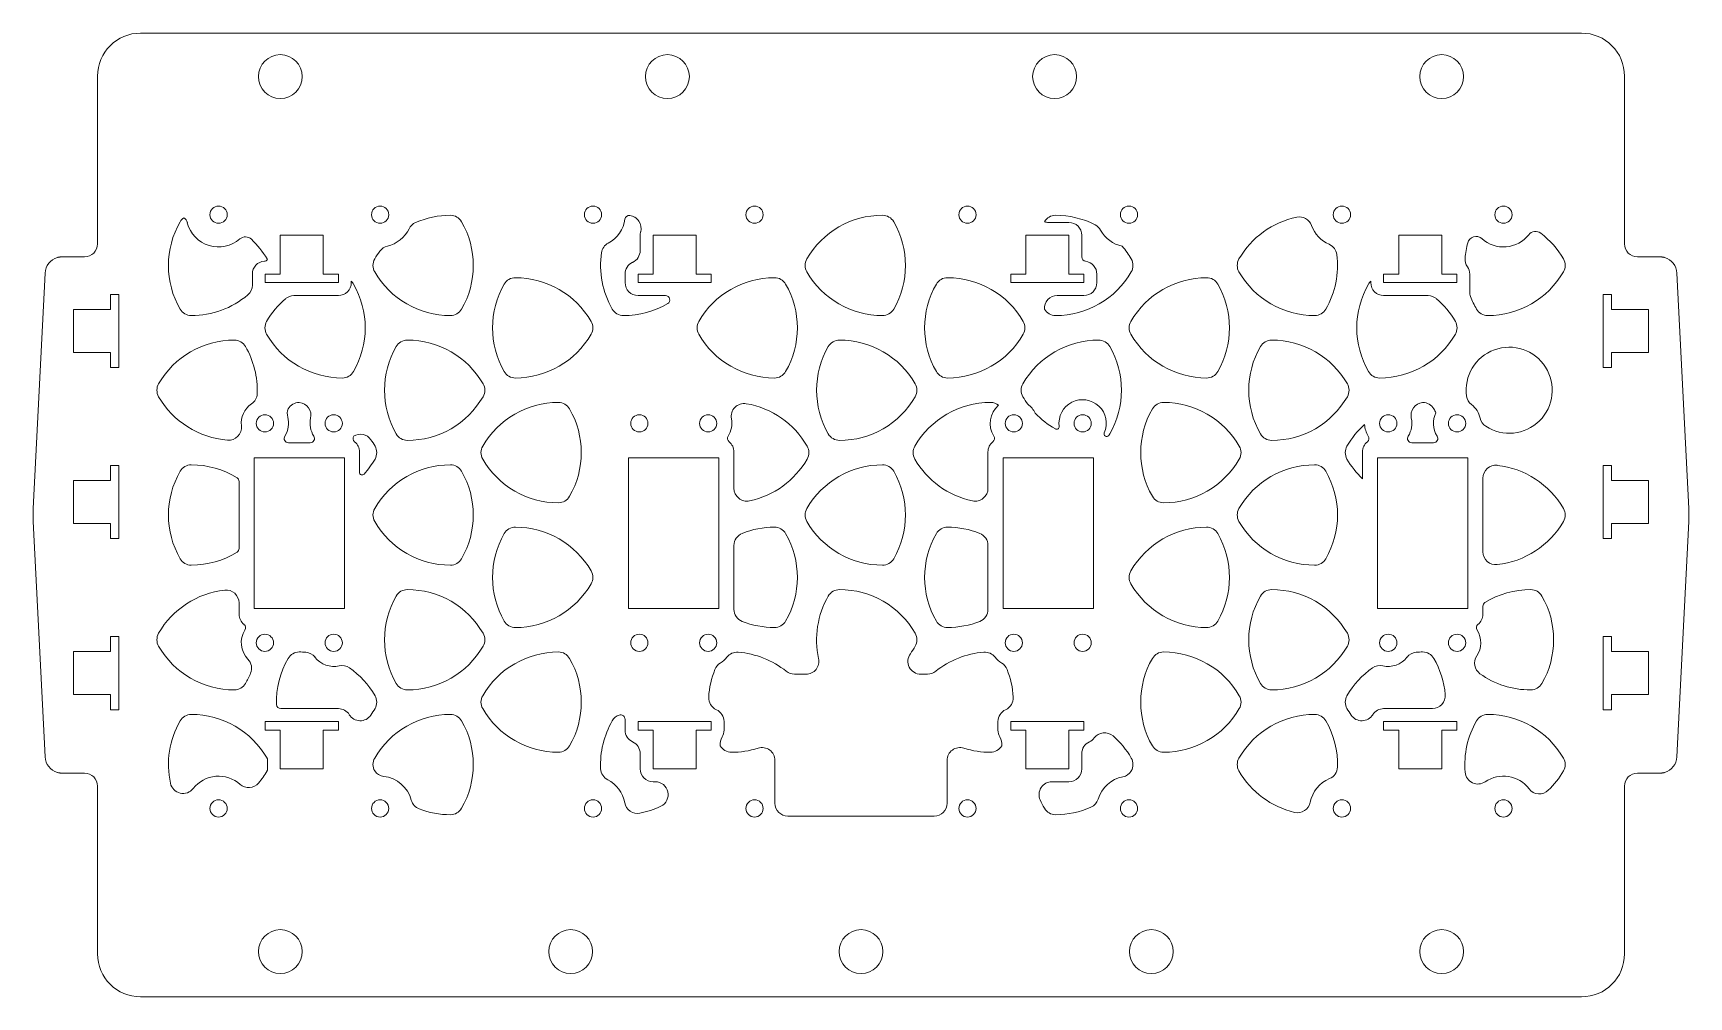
# Model space of a CAD drawing. Header units: millimetres. Extents: x 6 to 391, y 9 to 233.
import ezdxf

# ---------------------------------------------------------------- set-up
doc = ezdxf.new("R2010")
doc.units = ezdxf.units.MM

msp = doc.modelspace()

# ---------------------------------------------------------------- linework, layer by layer
at = {"color": 7, "linetype": 'Continuous', "lineweight": 15}
for p, q in [((365.85, 233.4), (30.85, 233.4)), ((20.85, 223.4), (20.85, 184.4)), ((375.85, 184.4), (375.85, 223.4)), ((241.95, 189.4), (246.68, 189.4)), ((73.35, 186.4), (63.35, 186.4)), ((63.35, 186.4), (63.35, 177.4)), ((73.35, 177.4), (73.35, 186.4)), ((147.01, 182.85), (147.01, 186.4)), ((160.01, 186.4), (150.01, 186.4)), ((150.01, 177.4), (150.01, 186.4)), ((160.01, 177.4), (160.01, 186.4)), ((236.68, 186.4), (236.68, 177.4)), ((246.68, 186.4), (236.68, 186.4)), ((246.68, 186.4), (246.68, 177.4)), ((249.68, 186.4), (249.68, 181.37)), ((333.35, 186.4), (323.35, 186.4)), ((323.35, 186.4), (323.35, 177.4)), ((333.35, 177.4), (333.35, 186.4)), ((17.85, 181.4), (12.67, 181.4)), ((384.03, 181.4), (378.85, 181.4)), ((5.92, 122.9), (8.66, 177.6)), ((56.85, 174.84), (56.85, 177.4)), ((63.35, 177.4), (59.85, 177.4)), ((59.85, 177.4), (59.85, 175.4)), ((76.85, 177.4), (73.35, 177.4)), ((76.85, 175.4), (76.85, 177.4)), ((143.51, 175.4), (143.51, 177.4)), ((146.51, 177.4), (150.01, 177.4)), ((146.51, 175.4), (146.51, 177.4)), ((163.51, 177.4), (160.01, 177.4)), ((163.51, 175.4), (163.51, 177.4)), ((236.68, 177.4), (233.18, 177.4)), ((233.18, 177.4), (233.18, 175.4)), ((246.68, 177.4), (250.18, 177.4)), ((250.18, 177.4), (250.18, 175.4)), ((253.18, 177.4), (253.18, 175.4)), ((323.35, 177.4), (319.85, 177.4)), ((319.85, 177.4), (319.85, 175.4)), ((336.85, 177.4), (333.35, 177.4)), ((336.85, 175.4), (336.85, 177.4)), ((339.85, 177.4), (339.85, 173.24)), ((388.04, 177.6), (390.77, 122.9)), ((59.85, 175.4), (76.85, 175.4)), ((79.85, 175.73), (79.85, 175.4)), ((146.51, 175.4), (163.51, 175.4)), ((233.18, 175.4), (250.18, 175.4)), ((316.85, 175.4), (316.85, 175.73)), ((319.85, 175.4), (336.85, 175.4)), ((25.85, 172.65), (23.85, 172.65)), ((23.85, 172.65), (23.85, 169.15)), ((25.85, 155.65), (25.85, 172.65)), ((76.85, 172.4), (66.51, 172.4)), ((152.9, 172.4), (146.51, 172.4)), ((250.18, 172.4), (243.97, 172.4)), ((330.18, 172.4), (319.85, 172.4)), ((372.85, 172.65), (370.85, 172.65)), ((370.85, 172.65), (370.85, 155.65)), ((372.85, 169.15), (372.85, 172.65)), ((23.85, 169.15), (15.27, 169.15)), ((15.27, 159.15), (15.27, 169.15)), ((381.42, 169.15), (372.85, 169.15)), ((381.42, 169.15), (381.42, 159.15)), ((15.27, 159.15), (23.85, 159.15)), ((23.85, 159.15), (23.85, 155.65)), ((372.85, 155.65), (372.85, 159.15)), ((372.85, 159.15), (381.42, 159.15)), ((23.85, 155.65), (25.85, 155.65)), ((370.85, 155.65), (372.85, 155.65)), ((70.29, 138.2), (65.25, 138.2)), ((81.77, 131.3), (81.77, 136.06)), ((168.82, 127.61), (168.82, 136.06)), ((227.87, 136.06), (227.87, 127.61)), ((314.92, 136.06), (314.92, 129.83)), ((331.44, 138.2), (326.4, 138.2)), ((25.85, 132.9), (23.85, 132.9)), ((23.85, 132.9), (23.85, 129.4)), ((25.85, 115.9), (25.85, 132.9)), ((78.27, 134.7), (57.27, 134.7)), ((57.27, 134.7), (57.27, 99.7)), ((78.27, 99.7), (78.27, 134.7)), ((144.32, 134.7), (144.32, 99.7)), ((165.32, 134.7), (144.32, 134.7)), ((165.32, 99.7), (165.32, 134.7)), ((252.37, 134.7), (231.37, 134.7)), ((231.37, 134.7), (231.37, 99.7)), ((252.37, 99.7), (252.37, 134.7)), ((339.42, 134.7), (318.42, 134.7)), ((318.42, 134.7), (318.42, 99.7)), ((339.42, 99.7), (339.42, 134.7)), ((372.85, 132.9), (370.85, 132.9)), ((370.85, 132.9), (370.85, 115.9)), ((372.85, 129.4), (372.85, 132.9)), ((23.85, 129.4), (15.27, 129.4)), ((15.27, 119.4), (15.27, 129.4)), ((53.77, 129.2), (53.77, 113.6)), ((342.92, 112.84), (342.92, 129.96)), ((381.42, 129.4), (372.85, 129.4)), ((381.42, 129.4), (381.42, 119.4)), ((8.66, 65.2), (5.92, 119.9)), ((15.27, 119.4), (23.85, 119.4)), ((23.85, 119.4), (23.85, 115.9)), ((372.85, 115.9), (372.85, 119.4)), ((372.85, 119.4), (381.42, 119.4)), ((390.77, 119.9), (388.04, 65.2)), ((23.85, 115.9), (25.85, 115.9)), ((370.85, 115.9), (372.85, 115.9)), ((168.82, 99.47), (168.82, 114.33)), ((227.87, 114.33), (227.87, 99.47)), ((53.77, 100.96), (53.77, 98.34)), ((342.92, 98.34), (342.92, 100.2)), ((57.27, 99.7), (78.27, 99.7)), ((144.32, 99.7), (165.32, 99.7)), ((231.37, 99.7), (252.37, 99.7)), ((318.42, 99.7), (339.42, 99.7)), ((25.85, 93.15), (23.85, 93.15)), ((23.85, 93.15), (23.85, 89.65)), ((25.85, 76.15), (25.85, 93.15)), ((372.85, 93.15), (370.85, 93.15)), ((370.85, 93.15), (370.85, 76.15)), ((372.85, 89.65), (372.85, 93.15)), ((23.85, 89.65), (15.27, 89.65)), ((15.27, 79.65), (15.27, 89.65)), ((381.42, 89.65), (372.85, 89.65)), ((381.42, 89.65), (381.42, 79.65)), ((185.57, 84.4), (182.86, 84.4)), ((213.83, 84.4), (212.25, 84.4)), ((15.27, 79.65), (23.85, 79.65)), ((23.85, 79.65), (23.85, 76.15)), ((372.85, 76.15), (372.85, 79.65)), ((372.85, 79.65), (381.42, 79.65)), ((23.85, 76.15), (25.85, 76.15)), ((59.85, 73.4), (59.85, 71.4)), ((76.85, 73.4), (59.85, 73.4)), ((63.46, 76.4), (76.85, 76.4)), ((76.85, 73.4), (76.85, 71.4)), ((143.51, 71.4), (143.51, 73.57)), ((163.51, 73.4), (146.51, 73.4)), ((146.51, 71.4), (146.51, 73.4)), ((163.51, 71.4), (163.51, 73.4)), ((166.51, 73.4), (166.51, 71.4)), ((230.18, 71.4), (230.18, 73.4)), ((250.18, 73.4), (233.18, 73.4)), ((233.18, 73.4), (233.18, 71.4)), ((250.18, 73.4), (250.18, 71.4)), ((319.85, 76.4), (331.18, 76.4)), ((336.85, 73.4), (319.85, 73.4)), ((319.85, 71.4), (319.85, 73.4)), ((336.85, 71.4), (336.85, 73.4)), ((370.85, 76.15), (372.85, 76.15)), ((59.85, 71.4), (63.35, 71.4)), ((63.35, 71.4), (63.35, 62.4)), ((73.35, 62.4), (73.35, 71.4)), ((76.85, 71.4), (73.35, 71.4)), ((150.01, 71.4), (146.51, 71.4)), ((150.01, 62.4), (150.01, 71.4)), ((160.01, 62.4), (160.01, 71.4)), ((160.01, 71.4), (163.51, 71.4)), ((233.18, 71.4), (236.68, 71.4)), ((236.68, 71.4), (236.68, 62.4)), ((250.18, 71.4), (246.68, 71.4)), ((246.68, 71.4), (246.68, 62.4)), ((323.35, 71.4), (319.85, 71.4)), ((323.35, 71.4), (323.35, 62.4)), ((333.35, 62.4), (333.35, 71.4)), ((333.35, 71.4), (336.85, 71.4)), ((147.01, 62.4), (147.01, 65.94)), ((249.68, 65.94), (249.68, 62.4)), ((60.35, 62.07), (60.35, 64.73)), ((63.35, 62.4), (73.35, 62.4)), ((160.01, 62.4), (150.01, 62.4)), ((178.35, 64.35), (178.35, 54.4)), ((218.35, 54.4), (218.35, 64.35)), ((236.68, 62.4), (246.68, 62.4)), ((323.35, 62.4), (333.35, 62.4)), ((12.67, 61.4), (17.85, 61.4)), ((20.85, 58.4), (20.85, 19.4)), ((150.52, 59.4), (150.01, 59.4)), ((246.68, 59.4), (242.73, 59.4)), ((375.85, 19.4), (375.85, 58.4)), ((378.85, 61.4), (384.03, 61.4)), ((181.35, 51.4), (215.35, 51.4)), ((30.85, 9.4), (365.85, 9.4))]:
    msp.add_line(p, q, dxfattribs=at)
for centre, radius in [((63.35, 223.3), 5.1), ((153.35, 223.3), 5.1), ((243.35, 223.3), 5.1), ((333.35, 223.3), 5.1), ((49, 191.2), 2), ((86.55, 191.2), 2), ((136.05, 191.2), 2), ((173.6, 191.2), 2), ((223.1, 191.2), 2), ((260.65, 191.2), 2), ((310.15, 191.2), 2), ((347.7, 191.2), 2), ((59.77, 142.7), 2), ((75.77, 142.7), 2), ((146.82, 142.7), 2), ((162.82, 142.7), 2), ((233.87, 142.7), 2), ((249.87, 142.7), 2), ((320.92, 142.7), 2), ((336.92, 142.7), 2), ((59.77, 91.7), 2), ((75.77, 91.7), 2), ((146.82, 91.7), 2), ((162.82, 91.7), 2), ((233.87, 91.7), 2), ((249.87, 91.7), 2), ((320.92, 91.7), 2), ((336.92, 91.7), 2), ((49, 53.2), 2), ((86.55, 53.2), 2), ((136.05, 53.2), 2), ((173.6, 53.2), 2), ((223.1, 53.2), 2), ((260.65, 53.2), 2), ((310.15, 53.2), 2), ((347.7, 53.2), 2), ((63.35, 19.93), 5.1), ((130.85, 19.93), 5.1), ((198.35, 19.93), 5.1), ((265.85, 19.93), 5.1), ((333.35, 19.93), 5.1)]:
    msp.add_circle(centre, radius, dxfattribs=at)
for centre, radius, start, end in [((30.85, 223.4), 10, 90, 180), ((365.85, 223.4), 10, 0, 90), ((57.66, 179.4), 20.32, 150, 210), ((42.66, 188.06), 3, 125.6806, 150), ((39.8, 188.83), 2, 14.4138, 56.1944), ((49, 191.2), 7.5, 194.4138, 311.1611), ((96, 186.63), 3, 113.4281, 154.2137), ((102.89, 170.74), 20.32, 90, 113.4281), ((102.89, 188.06), 3, 30, 90), ((87.89, 179.4), 20.32, 330, 30), ((136.05, 191.2), 7.5, 298.0416, 351.9604), ((144.46, 190.01), 1, 83.5166, 171.9604), ((144.24, 188.02), 3, 344.2961, 83.5166), ((203.35, 170.74), 20.32, 90, 150), ((203.35, 188.06), 3, 30, 90), ((188.35, 179.4), 20.32, 330, 30), ((243.58, 188.06), 3, 90, 150), ((241.95, 192.4), 3, 251.188, 270), ((243.58, 170.74), 20.32, 63.0561, 90), ((246.68, 186.4), 3, 0, 90), ((251.42, 186.18), 3, 28.5603, 63.0561), ((303.81, 170.74), 20.32, 101.8454, 150), ((300.25, 187.69), 3, 19.5209, 101.8454), ((310.15, 191.2), 7.5, 199.5209, 246.687), ((55.25, 184.05), 2, 46.5857, 131.1611), ((42.66, 170.74), 20.32, 30, 46.5857), ((86.55, 191.2), 7.5, 283.0131, 334.2137), ((150.01, 186.4), 3, 164.2961, 180), ((260.65, 191.2), 7.5, 208.5603, 258.0254), ((341.34, 184.14), 2, 47.9901, 165.0015), ((347.7, 191.2), 7.5, 227.9901, 321.6508), ((355.15, 185.3), 2, 52.6612, 141.6508), ((344.04, 170.74), 20.32, 30, 52.6612), ((12.65, 177.4), 4, 105.786, 177.1376), ((17.85, 184.4), 3, 270, 0), ((102.89, 170.74), 20.32, 143.7987, 150), ((88.91, 180.97), 3, 103.0131, 143.7987), ((158.12, 179.4), 20.32, 171.592, 210), ((140.98, 181.93), 3, 118.0416, 171.592), ((144.01, 182.85), 3, 294.6243, 0), ((250.68, 181.37), 1, 180, 262.8192), ((243.58, 170.74), 20.32, 30, 40.2274), ((288.81, 179.4), 20.32, 330, 7.1547), ((305.99, 181.56), 3, 7.1547, 66.687), ((341.77, 180.82), 3, 175.2818, 214.8048), ((359.04, 179.4), 20.32, 165.0015, 175.2818), ((378.85, 184.4), 3, 180, 270), ((384.04, 177.4), 4, 2.8624, 74.214), ((59.85, 177.4), 3, 93.591, 180), ((59.6, 181.39), 1, 273.591, 318.6366), ((57.66, 179.4), 3, 26.3448, 30), ((87.89, 179.4), 3, 150, 210), ((102.89, 188.06), 20.32, 210, 270), ((146.51, 177.4), 3, 114.6243, 180), ((188.35, 179.4), 3, 150, 210), ((203.35, 188.06), 20.32, 210, 270), ((243.58, 188.06), 20.32, 270, 330), ((250.18, 177.4), 3, 0, 82.8192), ((258.58, 179.4), 3, 330, 30), ((288.81, 179.4), 3, 150, 210), ((303.81, 188.06), 20.32, 210, 270), ((336.85, 177.4), 3, 0, 34.8048), ((344.04, 188.06), 20.32, 270, 330), ((359.04, 179.4), 3, 330, 30), ((53.85, 174.84), 3, 310.238, 0), ((76.85, 175.4), 3, 270, 0), ((77.77, 173.56), 3, 30, 46.2726), ((62.77, 164.9), 20.32, 330, 30), ((133, 164.9), 20.32, 150, 210), ((118, 173.56), 3, 90, 150), ((118, 156.24), 20.32, 30, 90), ((146.51, 175.4), 3, 180, 270), ((178.23, 156.24), 20.32, 90, 150), ((178.23, 173.56), 3, 30, 90), ((163.23, 164.9), 20.32, 330, 30), ((233.46, 164.9), 20.32, 150, 210), ((218.46, 173.56), 3, 90, 150), ((218.46, 156.24), 20.32, 30, 90), ((250.18, 175.4), 3, 270, 0), ((278.69, 156.24), 20.32, 90, 150), ((278.69, 173.56), 3, 30, 90), ((263.69, 164.9), 20.32, 330, 30), ((333.92, 164.9), 20.32, 150, 210), ((318.92, 173.56), 3, 133.7274, 150), ((319.85, 175.4), 3, 180, 270), ((342.85, 173.24), 3, 180, 200.8301), ((42.66, 188.06), 20.32, 270, 310.238), ((77.77, 156.24), 20.32, 130.5528, 150), ((66.51, 169.4), 3, 90, 130.5528), ((143.12, 188.06), 20.32, 270, 300.4231), ((152.9, 171.4), 1, 300.4231, 90), ((243.97, 169.4), 3, 90, 183.0621), ((330.18, 169.4), 3, 49.4472, 90), ((318.92, 156.24), 20.32, 30, 49.4472), ((359.04, 179.4), 20.32, 200.8301, 210), ((42.66, 170.74), 3, 210, 270), ((62.77, 164.9), 3, 150, 210), ((102.89, 170.74), 3, 270, 330), ((133, 164.9), 3, 330, 30), ((143.12, 170.74), 3, 210, 270), ((163.23, 164.9), 3, 150, 210), ((203.35, 170.74), 3, 270, 330), ((233.46, 164.9), 3, 330, 30), ((243.58, 170.74), 3, 210, 270), ((263.69, 164.9), 3, 150, 210), ((303.81, 170.74), 3, 270, 330), ((333.92, 164.9), 3, 330, 30), ((344.04, 170.74), 3, 210, 270), ((52.66, 141.74), 20.32, 90, 150), ((52.66, 159.06), 3, 30, 90), ((77.77, 173.56), 20.32, 210, 270), ((92.89, 159.06), 3, 90, 150), ((92.89, 141.74), 20.32, 30, 90), ((118, 173.56), 20.32, 270, 330), ((178.23, 173.56), 20.32, 210, 270), ((193.35, 159.06), 3, 90, 150), ((193.35, 141.74), 20.32, 30, 90), ((218.46, 173.56), 20.32, 270, 330), ((253.58, 141.74), 20.32, 90, 150), ((253.58, 159.06), 3, 30, 90), ((278.69, 173.56), 20.32, 210, 270), ((293.81, 159.06), 3, 90, 150), ((293.81, 141.74), 20.32, 30, 90), ((318.92, 173.56), 20.32, 270, 330), ((37.66, 150.4), 20.32, 357.7184, 30), ((107.89, 150.4), 20.32, 150, 210), ((208.35, 150.4), 20.32, 150, 210), ((238.58, 150.4), 20.32, 330, 30), ((308.81, 150.4), 20.32, 150, 210), ((349.04, 150.4), 10, 236.9986, 187.8862), ((77.77, 156.24), 3, 270, 330), ((118, 156.24), 3, 210, 270), ((178.23, 156.24), 3, 270, 330), ((218.46, 156.24), 3, 210, 270), ((278.69, 156.24), 3, 270, 330), ((318.92, 156.24), 3, 210, 270), ((37.66, 150.4), 3, 150, 210), ((107.89, 150.4), 3, 330, 30), ((208.35, 150.4), 3, 330, 30), ((238.58, 150.4), 3, 150, 210), ((308.81, 150.4), 3, 330, 30), ((52.66, 159.06), 20.32, 210, 265.5699), ((59.77, 142.7), 5.5, 124.4362, 186.1357), ((54.97, 149.71), 3, 304.4362, 357.7184), ((67.77, 144.56), 3, 90, 150), ((67.48, 144.57), 3, 347.2599, 84.4134), ((92.89, 159.06), 20.32, 270, 330), ((128, 127.24), 20.32, 90, 150), ((128, 144.56), 3, 30, 90), ((171.17, 144.31), 3, 80.2409, 190.9157), ((168.23, 127.24), 20.32, 30, 80.2409), ((193.35, 159.06), 20.32, 270, 330), ((228.46, 127.24), 20.32, 90, 150), ((233.87, 142.7), 5.5, 130.0919, 212.579), ((228.46, 144.56), 3, 51.4846, 90), ((253.58, 159.06), 20.32, 210, 215.9253), ((233.87, 142.7), 5.5, 25.6167, 53.7877), ((249.87, 142.7), 5.5, 336.3258, 187.3352), ((268.69, 144.56), 3, 90, 150), ((268.69, 127.24), 20.32, 30, 90), ((293.81, 159.06), 20.32, 270, 330), ((329.21, 144.57), 3, 95.5866, 192.7401), ((328.92, 144.56), 3, 30, 90), ((342.1, 149.44), 3, 187.8862, 232.4562), ((336.92, 142.7), 5.5, 12.4286, 52.4562), ((59.77, 142.7), 5.5, 327.421, 15.4178), ((67.97, 144.96), 3, 158.4801, 195.4178), ((75.77, 142.7), 5.5, 167.2599, 212.579), ((113, 135.9), 20.32, 330, 30), ((162.82, 142.7), 5.5, 327.421, 10.9157), ((253.58, 159.06), 20.32, 223.4791, 240.354), ((283.69, 135.9), 20.32, 150, 210), ((328.92, 127.24), 20.32, 131.6036, 150), ((320.92, 142.7), 5.5, 182.7666, 212.579), ((320.92, 142.7), 5.5, 327.421, 12.7401), ((336.92, 142.7), 5.5, 153.3638, 212.579), ((313.92, 135.9), 20.32, 27.1282, 30), ((345.22, 144.53), 3, 192.4286, 236.9986), ((51.32, 141.79), 3, 265.5699, 6.1357), ((65.25, 139.2), 1, 147.421, 270), ((70.29, 139.2), 1, 270, 32.579), ((81.25, 139.2), 1, 147.421, 231.7345), ((81.96, 137.17), 3, 34.9957, 121.2344), ((67.77, 127.24), 20.32, 30, 34.9957), ((92.89, 141.74), 3, 210, 270), ((168.3, 139.2), 1, 147.421, 231.7345), ((193.35, 141.74), 3, 210, 270), ((228.39, 139.2), 1, 308.2655, 32.579), ((243.82, 141.92), 0.6, 240.354, 7.3352), ((255.46, 140.25), 0.6, 156.3258, 321.6502), ((253.58, 141.74), 3, 321.6502, 330), ((293.81, 141.74), 3, 210, 270), ((315.44, 139.2), 1, 308.2655, 32.579), ((326.4, 139.2), 1, 147.421, 270), ((331.44, 139.2), 1, 270, 32.579), ((78.77, 136.06), 3, 0, 51.7345), ((82.77, 135.9), 3, 330, 30), ((113, 135.9), 3, 150, 210), ((165.82, 136.06), 3, 0, 51.7345), ((183.23, 135.9), 3, 330, 30), ((213.46, 135.9), 3, 150, 210), ((230.87, 136.06), 3, 128.2655, 180), ((283.69, 135.9), 3, 330, 30), ((313.92, 135.9), 3, 150, 210), ((317.92, 136.06), 3, 128.2655, 180), ((57.66, 121.4), 20.32, 150, 210), ((42.66, 130.06), 3, 90, 150), ((42.66, 112.74), 20.32, 58.4357, 90), ((82.37, 131.3), 0.6, 180, 317.7552), ((67.77, 144.56), 20.32, 317.7552, 330), ((102.89, 112.74), 20.32, 90, 150), ((102.89, 130.06), 3, 30, 90), ((87.89, 121.4), 20.32, 330, 30), ((128, 144.56), 20.32, 210, 270), ((168.23, 144.56), 20.32, 281.9615, 330), ((203.35, 112.74), 20.32, 90, 150), ((203.35, 130.06), 3, 30, 90), ((188.35, 121.4), 20.32, 330, 30), ((228.46, 144.56), 20.32, 210, 258.0385), ((268.69, 144.56), 20.32, 270, 330), ((303.81, 112.74), 20.32, 90, 150), ((303.81, 130.06), 3, 30, 90), ((288.81, 121.4), 20.32, 330, 30), ((328.92, 144.56), 20.32, 210, 226.4573), ((345.92, 129.96), 3, 83.7468, 180), ((344.04, 112.74), 20.32, 30, 83.7468), ((52.77, 129.2), 1, 0, 58.4357), ((171.82, 127.61), 3, 180, 281.9615), ((224.87, 127.61), 3, 258.0385, 0), ((128, 127.24), 3, 270, 330), ((268.69, 127.24), 3, 210, 270), ((35.88, 121.4), 30, 177.1376, 182.8624), ((87.89, 121.4), 3, 150, 210), ((102.89, 130.06), 20.32, 210, 270), ((188.35, 121.4), 3, 150, 210), ((203.35, 130.06), 20.32, 210, 270), ((288.81, 121.4), 3, 150, 210), ((303.81, 130.06), 20.32, 210, 270), ((344.04, 130.06), 20.32, 276.2532, 330), ((359.04, 121.4), 3, 330, 30), ((360.81, 121.4), 30, 357.1376, 2.8624), ((133, 106.9), 20.32, 150, 210), ((118, 115.56), 3, 90, 150), ((118, 98.24), 20.32, 30, 90), ((171.82, 114.33), 3, 111.7216, 180), ((178.23, 98.24), 20.32, 90, 111.7216), ((178.23, 115.56), 3, 30, 90), ((163.23, 106.9), 20.32, 330, 30), ((233.46, 106.9), 20.32, 150, 210), ((218.46, 115.56), 3, 90, 150), ((218.46, 98.24), 20.32, 68.2784, 90), ((224.87, 114.33), 3, 0, 68.2784), ((278.69, 98.24), 20.32, 90, 150), ((278.69, 115.56), 3, 30, 90), ((263.69, 106.9), 20.32, 330, 30), ((42.66, 130.06), 20.32, 270, 301.5643), ((52.77, 113.6), 1, 301.5643, 0), ((345.92, 112.84), 3, 180, 276.2532), ((42.66, 112.74), 3, 210, 270), ((102.89, 112.74), 3, 270, 330), ((133, 106.9), 3, 330, 30), ((203.35, 112.74), 3, 270, 330), ((263.69, 106.9), 3, 150, 210), ((303.81, 112.74), 3, 270, 330), ((52.66, 83.74), 20.32, 96.2532, 150), ((50.77, 100.96), 3, 0, 96.2532), ((92.89, 101.06), 3, 90, 150), ((92.89, 83.74), 20.32, 30, 90), ((118, 115.56), 20.32, 270, 330), ((193.35, 101.06), 3, 90, 150), ((193.35, 83.74), 20.32, 30, 90), ((278.69, 115.56), 20.32, 210, 270), ((293.81, 101.06), 3, 90, 150), ((293.81, 83.74), 20.32, 30, 90), ((354.04, 83.74), 20.32, 90, 121.5643), ((354.04, 101.06), 3, 30, 90), ((107.89, 92.4), 20.32, 150, 210), ((208.35, 92.4), 20.32, 150, 192.3805), ((308.81, 92.4), 20.32, 150, 210), ((343.92, 100.2), 1, 121.5643, 180), ((339.04, 92.4), 20.32, 330, 30), ((56.77, 98.34), 3, 180, 231.7345), ((118, 98.24), 3, 210, 270), ((171.82, 99.47), 3, 180, 248.2784), ((178.23, 115.56), 20.32, 248.2784, 270), ((178.23, 98.24), 3, 270, 330), ((218.46, 98.24), 3, 210, 270), ((218.46, 115.56), 20.32, 270, 291.7216), ((224.87, 99.47), 3, 291.7216, 0), ((278.69, 98.24), 3, 270, 330), ((339.92, 98.34), 3, 308.2655, 0), ((37.66, 92.4), 3, 150, 210), ((59.77, 91.7), 5.5, 147.421, 224.0871), ((54.29, 95.2), 1, 327.421, 51.7345), ((107.89, 92.4), 3, 330, 30), ((208.35, 92.4), 3, 330, 30), ((308.81, 92.4), 3, 330, 30), ((342.4, 95.2), 1, 128.2655, 212.579), ((336.92, 91.7), 5.5, 326.102, 32.579), ((52.66, 101.06), 20.32, 210, 270), ((67.77, 86.56), 3, 90, 150), ((67.77, 69.24), 20.32, 85.815, 90), ((69.04, 86.51), 3, 37.5975, 85.815), ((92.89, 101.06), 20.32, 270, 330), ((128, 69.24), 20.32, 90, 150), ((128, 86.56), 3, 30, 90), ((169.55, 86.51), 3, 85.6255, 142.3661), ((168.23, 69.24), 20.32, 51.144, 85.6255), ((212.25, 87.4), 3, 144.1432, 270), ((193.35, 101.06), 20.32, 324.1432, 330), ((228.46, 69.24), 20.32, 94.3745, 128.856), ((227.14, 86.51), 3, 37.6339, 94.3745), ((268.69, 86.56), 3, 90, 150), ((268.69, 69.24), 20.32, 30, 90), ((293.81, 101.06), 20.32, 270, 330), ((327.66, 86.51), 3, 94.185, 142.4025), ((328.92, 69.24), 20.32, 90, 94.185), ((328.92, 86.56), 3, 30, 90), ((343.98, 86.96), 3, 146.102, 234.4997), ((53.67, 85.78), 3, 337.5515, 44.0871), ((82.77, 77.9), 20.32, 150, 181.4829), ((75.77, 91.7), 5.5, 217.5975, 283.1982), ((77.71, 83.42), 3, 54.9807, 103.1982), ((67.77, 69.24), 20.32, 30, 54.9807), ((113, 77.9), 20.32, 330, 30), ((183.23, 77.9), 20.32, 157.9547, 176.7314), ((167.18, 84.4), 3, 120.8294, 157.9547), ((162.82, 91.7), 5.5, 300.8294, 322.3661), ((182.86, 87.4), 3, 231.144, 270), ((185.57, 87.4), 3, 270, 12.3805), ((213.83, 87.4), 3, 270, 308.856), ((233.87, 91.7), 5.5, 217.6339, 239.1706), ((229.52, 84.4), 3, 22.0453, 59.1706), ((213.46, 77.9), 20.32, 3.2686, 22.0453), ((283.69, 77.9), 20.32, 150, 210), ((328.92, 69.24), 20.32, 125.0193, 150), ((318.98, 83.42), 3, 76.8018, 125.0193), ((320.92, 91.7), 5.5, 256.8018, 322.4025), ((313.92, 77.9), 20.32, 4.9682, 30), ((52.66, 83.74), 3, 270, 330), ((37.66, 92.4), 20.32, 330, 337.5515), ((92.89, 83.74), 3, 210, 270), ((293.81, 83.74), 3, 210, 270), ((354.04, 101.06), 20.32, 234.4997, 270), ((354.04, 83.74), 3, 270, 330), ((63.46, 77.4), 1, 181.4829, 270), ((82.77, 77.9), 3, 330, 30), ((113, 77.9), 3, 150, 210), ((165.94, 78.89), 3, 176.7314, 246.1479), ((230.75, 78.89), 3, 293.8521, 3.2686), ((283.69, 77.9), 3, 330, 30), ((313.92, 77.9), 3, 150, 210), ((331.18, 79.4), 3, 270, 4.9682), ((57.66, 63.4), 20.32, 150, 192.378), ((42.66, 72.06), 3, 90, 150), ((42.66, 54.74), 20.32, 30, 90), ((76.85, 73.4), 3, 32.0528, 90), ((81.93, 76.58), 3, 212.0528, 324.8326), ((67.77, 86.56), 20.32, 324.8326, 330), ((102.89, 54.74), 20.32, 90, 150), ((102.89, 72.06), 3, 30, 90), ((87.89, 63.4), 20.32, 330, 30), ((128, 86.56), 20.32, 210, 270), ((158.12, 63.4), 20.32, 150, 182.8009), ((143.12, 72.06), 3, 108.6976, 150), ((142.48, 73.95), 1, 11.0808, 108.6976), ((140.51, 73.57), 3, 0, 11.0808), ((163.51, 73.4), 3, 0, 66.1479), ((233.18, 73.4), 3, 113.8521, 180), ((268.69, 86.56), 20.32, 270, 330), ((303.81, 54.74), 20.32, 90, 150), ((303.81, 72.06), 3, 30, 90), ((288.81, 63.4), 20.32, 358.3349, 30), ((328.92, 86.56), 20.32, 210, 215.1674), ((314.76, 76.58), 3, 215.1674, 327.9472), ((319.85, 73.4), 3, 90, 147.9472), ((359.04, 63.4), 20.32, 150, 185.0495), ((344.04, 72.06), 3, 90, 150), ((344.04, 54.74), 20.32, 30, 90), ((146.51, 71.4), 3, 180, 245.3757), ((168.6, 68.21), 3, 147.9064, 189.0605), ((163.51, 71.4), 3, 327.9064, 0), ((233.18, 71.4), 3, 180, 212.0936), ((228.1, 68.21), 3, 350.9395, 32.0936), ((250.18, 71.4), 3, 294.6243, 322.9593), ((254.97, 67.78), 3, 48.8691, 142.9593), ((243.58, 54.74), 20.32, 30, 48.8691), ((128, 69.24), 3, 270, 330), ((144.01, 65.94), 3, 0, 65.3757), ((168.23, 69.24), 3, 210, 270), ((168.23, 86.56), 20.32, 270, 287.7633), ((175.35, 64.35), 3, 0, 107.7633), ((221.35, 64.35), 3, 72.2367, 180), ((228.46, 86.56), 20.32, 252.2367, 270), ((228.46, 69.24), 3, 270, 330), ((252.68, 65.94), 3, 114.6243, 180), ((268.69, 69.24), 3, 210, 270), ((12.65, 65.4), 4, 182.8624, 254.214), ((42.66, 72.06), 20.32, 320.4, 330), ((57.66, 63.4), 3, 26.3448, 30), ((57.66, 63.4), 3, 330, 333.6552), ((87.89, 63.4), 3, 150, 210), ((87.74, 63.63), 3, 215.2648, 263.479), ((140.82, 62.55), 3, 182.8009, 242.9767), ((150.01, 62.4), 3, 180, 270), ((246.68, 62.4), 3, 270, 0), ((258.64, 63.5), 3, 281.0139, 327.6199), ((258.58, 63.4), 3, 330, 30), ((288.81, 63.4), 3, 150, 210), ((303.81, 72.06), 20.32, 210, 256.7608), ((306.12, 62.9), 3, 292.5572, 358.3349), ((341.78, 61.87), 3, 185.0495, 304.2858), ((344.04, 72.06), 20.32, 313.8761, 330), ((359.04, 63.4), 3, 330, 30), ((384.04, 65.4), 4, 285.786, 357.1376), ((17.85, 58.4), 3, 0, 90), ((40.74, 59.69), 3, 192.378, 321.8425), ((49, 53.2), 7.5, 48.1365, 141.8425), ((56, 61.02), 3, 228.1365, 320.4), ((86.55, 53.2), 7.5, 14.8075, 83.479), ((136.05, 53.2), 7.5, 10.1496, 62.9767), ((150.52, 56.4), 3, 295.2916, 90), ((242.73, 56.4), 3, 90, 203.8376), ((260.65, 53.2), 7.5, 101.0139, 163.2611), ((310.15, 53.2), 7.5, 112.5572, 169.019), ((347.7, 53.2), 7.5, 37.3827, 124.2858), ((356.04, 59.57), 3, 217.3827, 313.8761), ((378.85, 58.4), 3, 90, 180), ((96.7, 55.88), 3, 194.8075, 249.0615), ((146.38, 55.05), 3, 190.1496, 280.8661), ((181.35, 54.4), 3, 180, 270), ((215.35, 54.4), 3, 270, 0), ((258.58, 63.4), 20.32, 203.8376, 210), ((250.59, 56.22), 3, 293.8934, 343.2611), ((299.84, 55.2), 3, 256.7608, 349.019), ((102.89, 72.06), 20.32, 249.0615, 270), ((102.89, 54.74), 3, 270, 330), ((143.12, 72.06), 20.32, 280.8661, 295.2916), ((243.58, 54.74), 3, 210, 270), ((243.58, 72.06), 20.32, 270, 293.8934), ((30.85, 19.4), 10, 180, 270), ((365.85, 19.4), 10, 270, 0)]:
    msp.add_arc(centre, radius, start, end, dxfattribs=at)
for points, knots in [([(12.67, 181.4), (12.6, 181.4), (12.47, 181.39), (12.29, 181.38), (12.1, 181.36), (11.92, 181.33), (11.74, 181.29), (11.62, 181.26), (11.56, 181.25)], [0, 0, 0, 0, 0.1726204, 0.3424482, 0.5097819, 0.6749335, 0.8382277, 1, 1, 1, 1]), ([(385.13, 181.25), (385.07, 181.26), (384.95, 181.29), (384.76, 181.33), (384.58, 181.36), (384.4, 181.38), (384.21, 181.4), (384.09, 181.4), (384.03, 181.4)], [0, 0, 0, 0, 0.169554, 0.337536, 0.504255, 0.670024, 0.835164, 1, 1, 1, 1]), ([(11.56, 61.55), (11.62, 61.53), (11.75, 61.5), (11.93, 61.47), (12.11, 61.44), (12.3, 61.41), (12.48, 61.4), (12.6, 61.4), (12.67, 61.4)], [0, 0, 0, 0, 0.169554, 0.337536, 0.504255, 0.670024, 0.835164, 1, 1, 1, 1]), ([(384.03, 61.4), (384.09, 61.4), (384.22, 61.4), (384.41, 61.42), (384.59, 61.44), (384.78, 61.47), (384.96, 61.5), (385.07, 61.53), (385.13, 61.55)], [0, 0, 0, 0, 0.17262, 0.342448, 0.509782, 0.674934, 0.838228, 1, 1, 1, 1])]:
    msp.add_open_spline(points, degree=3, knots=knots, dxfattribs=at)

doc.saveas('drawing.dxf')
